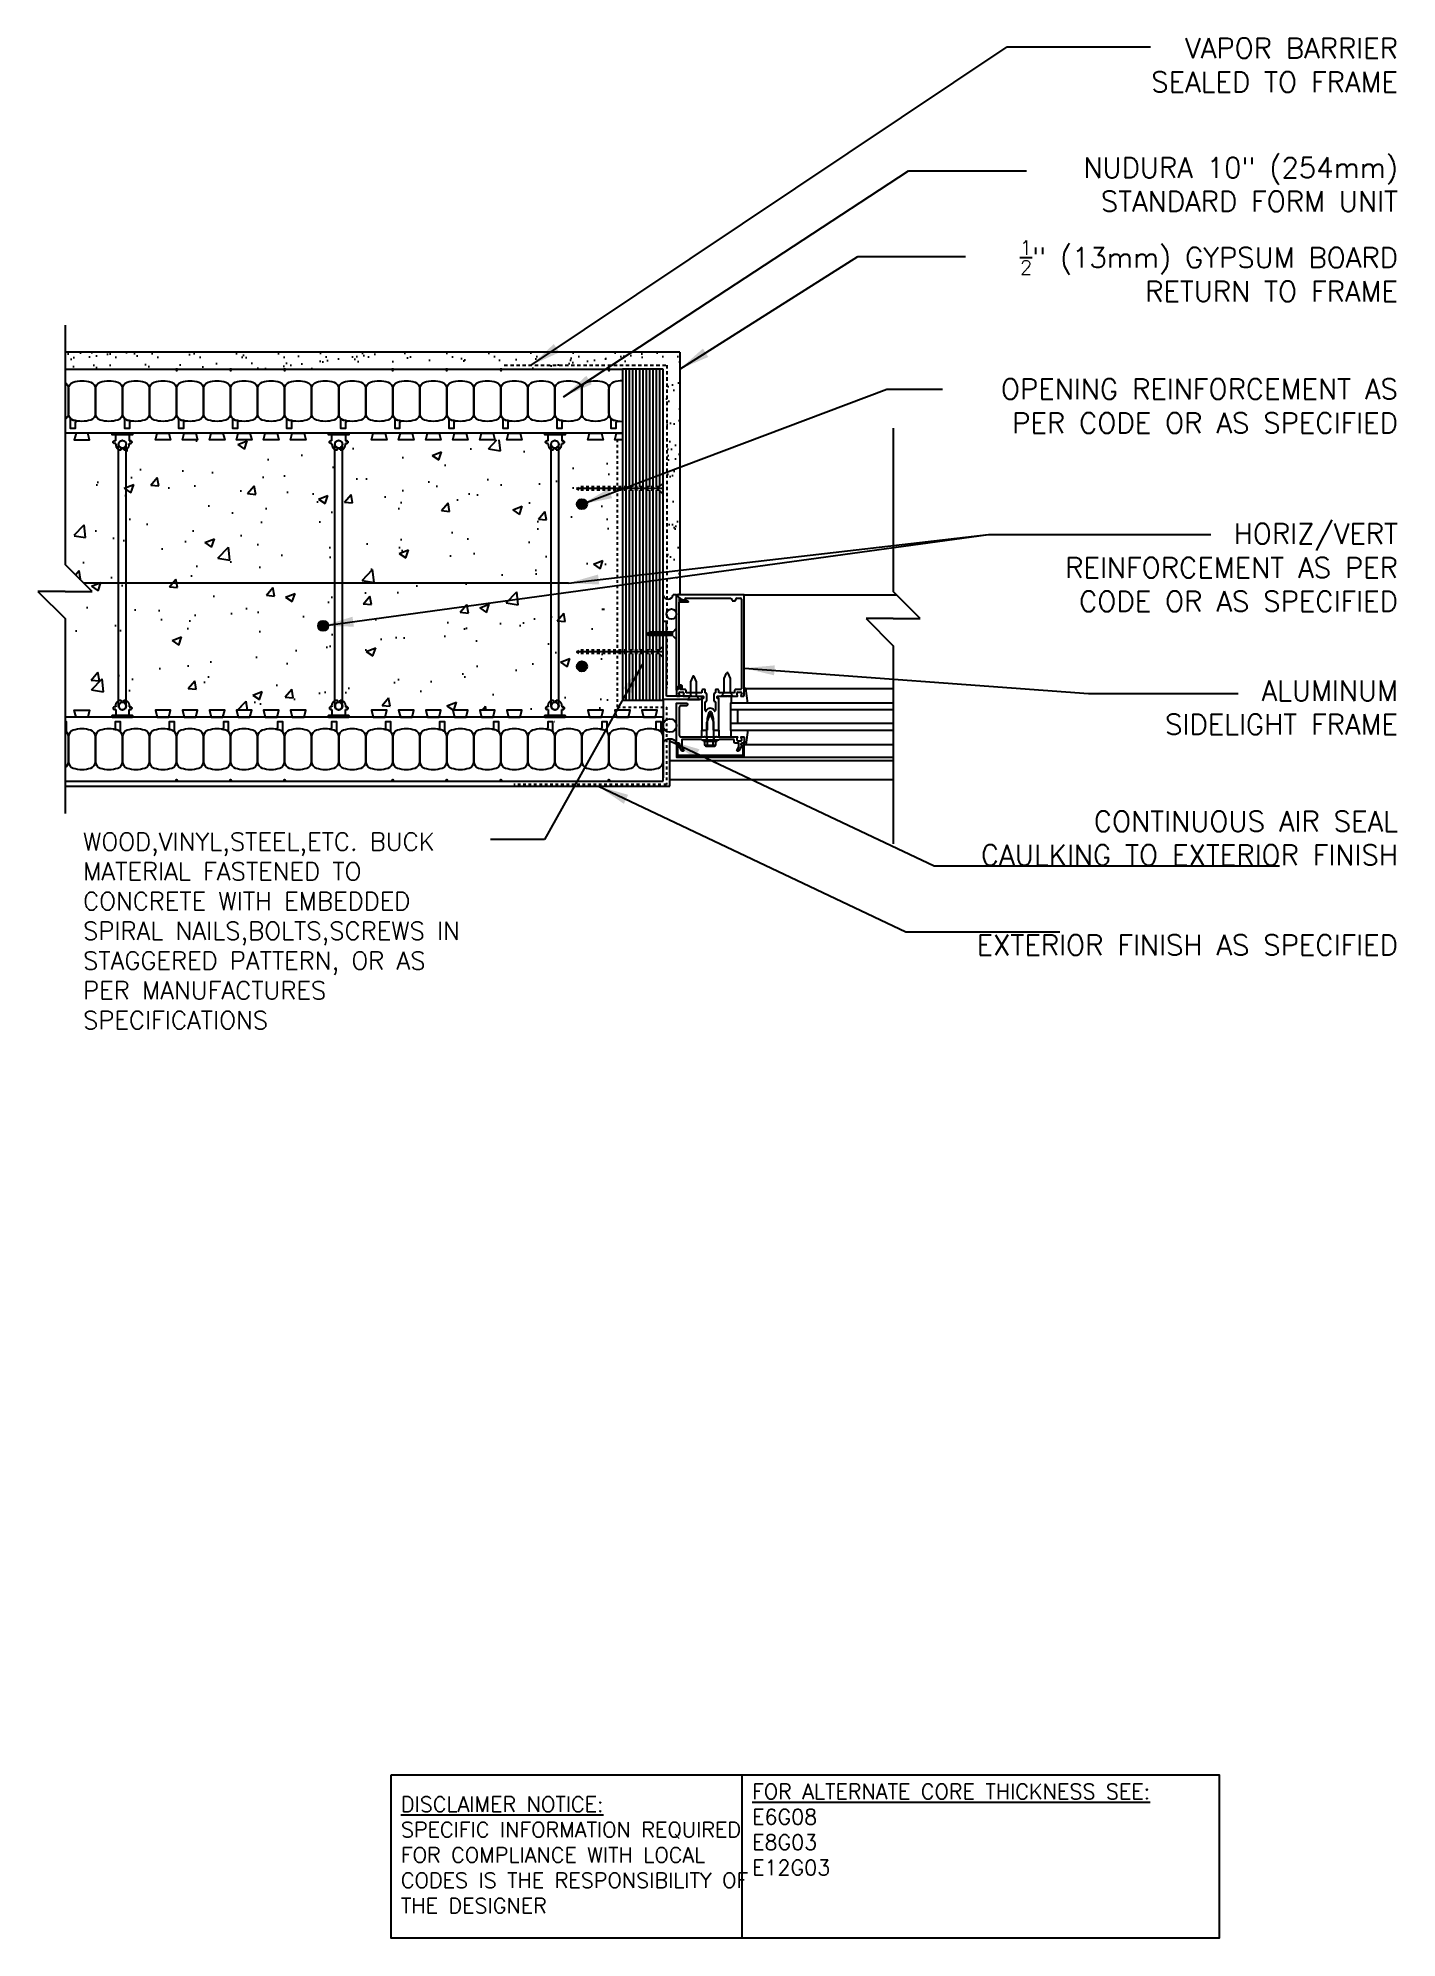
# Model space of a CAD drawing. Header units: inches. Extents: x 90.7 to 140.9, y 127.2 to 197.4.
import ezdxf

# ---------------------------------------------------------------- set-up
doc = ezdxf.new("R2010")
doc.units = ezdxf.units.IN
doc.header["$LTSCALE"] = 0.5
doc.header["$MEASUREMENT"] = 0
doc.linetypes.add('DASHED2', pattern=[0.375, 0.25, -0.125])
doc.linetypes.add('HIDDEN2', pattern=[0.1875, 0.125, -0.0625])
for name, color, linetype in [('HATCH', 12, 'Continuous'), ('LINE18', 9, 'Continuous'), ('line25', 2, 'Continuous'), ('LINE3', 3, 'Continuous'), ('LINE50', 5, 'Continuous'), ('LINE9', 9, 'Continuous'), ('TEXT', 4, 'Continuous')]:
    doc.layers.add(name, color=color, linetype=linetype)
doc.styles.add('DIM', font='romans.shx', dxfattribs={"width": 0.7})
doc.styles.get("Standard").update_dxf_attribs({"font": 'romans.shx', "height": 0.75})
doc.dimstyles.new('ext_12', dxfattribs={"dimscale": 12, "dimtxt": 0.09375, "dimasz": 0.09375, "dimexe": 0.09375, "dimexo": 0.0625, "dimgap": 0.0625, "dimtad": 1, "dimdec": 1, "dimzin": 3, "dimdsep": 46, "dimlunit": 4, "dimtxsty": 'DIM', "dimcen": 0.09, "dimdle": 0.09375, "dimclrt": 4, "dimadec": 0, "dimazin": 0, "dimtfac": 1, "dimtdec": 1, "dimtmove": 2, "dimatfit": 3, "dimfxl": 0, "dimfrac": 2, "dimtolj": 1, "dimtzin": 0, "dimarcsym": 0})

# ---------------------------------------------------------------- blocks, each defined once
blk = doc.blocks.new('Connector')
blk.add_point((0.271, 0))
at = {"layer": 'LINE9'}
for p, q in [((0, 0.375), (0, -0.375)), ((0.062, -0.375), (0.062, 0.375)), ((0.281, 0.25), (0.062, 0.25))]:
    blk.add_line(p, q, dxfattribs=at)
for points, weights in [([(0.007, 0.375), (0.004, 0.375), (0, 0.375)], [1, 0.972587069138, 0.950305488115]), ([(0.327, 0.343), (0.308, 0.343), (0.281, 0.317), (0.281, 0.297)], [1, 0.85355339, 0.85355339, 1]), ([(0.328, 0.343), (0.327, 0.343), (0.327, 0.343)], [1, 0.70710678, 1]), ([(0.375, 0.297), (0.375, 0.317), (0.348, 0.343), (0.329, 0.343)], [1, 0.85355339, 0.85355339, 1]), ([(0.406, 0.25), (0.546, 0.25), (0.619, 0.131)], [0.958404415409, 0.794674173519, 0.864651571113]), ([(0.619, 0.052), (0.612, 0.049), (0.604, 0.049)], [0.83615024178, 0.892081430621, 1]), ([(0, -0.375), (0.004, -0.375), (0.007, -0.375)], [0.950305488115, 0.972587069138, 1]), ([(0.281, -0.297), (0.281, -0.317), (0.308, -0.343), (0.327, -0.343)], [1, 0.85355339, 0.85355339, 1]), ([(0.327, -0.343), (0.281, -0.343), (0.281, -0.297)], [1, 0.70710678, 1]), ([(0.329, -0.343), (0.348, -0.343), (0.375, -0.317), (0.375, -0.297)], [1, 0.85355339, 0.85355339, 1]), ([(0.375, -0.297), (0.375, -0.343), (0.329, -0.343)], [1, 0.70710678, 1]), ([(0.619, -0.131), (0.546, -0.25), (0.406, -0.25)], [0.864651574428, 0.794674169686, 0.958404415195]), ([(0.604, -0.049), (0.612, -0.049), (0.619, -0.052)], [1, 0.89208144177, 0.836150253337])]:
    blk.add_rational_spline(points, weights, degree=2, dxfattribs=at)
for points, degree in [([(0, 0.375), (0.002, 0.375), (0.005, 0.375), (0.007, 0.375)], 3), ([(0.007, 0.375), (0.021, 0.375), (0.051, 0.375), (0.062, 0.375), (0.062, 0.375)], 3), ([(0.281, 0.25), (0.281, 0.297)], 1), ([(0.327, 0.343), (0.327, 0.343), (0.328, 0.343), (0.328, 0.343)], 3), ([(0.328, 0.343), (0.329, 0.343), (0.329, 0.343), (0.329, 0.343)], 3), ([(0.375, 0.25), (0.375, 0.297)], 1), ([(0.406, 0.25), (0.375, 0.25)], 1), ([(0.406, 0.25), (0.406, 0.25)], 1), ([(0.406, 0.25), (0.406, 0.25)], 1), ([(0.406, 0.25), (0.406, 0.25)], 1), ([(0.406, 0.25), (0.406, 0.25)], 1), ([(0.406, 0.25), (0.406, 0.25)], 1), ([(0.406, 0.25), (0.406, 0.25)], 1), ([(0.406, 0.25), (0.406, 0.25)], 1), ([(0.406, 0.25), (0.406, 0.25)], 1), ([(0.406, 0.25), (0.406, 0.25)], 1), ([(0.406, 0.25), (0.406, 0.25)], 1), ([(0.406, 0.25), (0.406, 0.25)], 1), ([(0.406, 0.25), (0.406, 0.25)], 1), ([(0.406, 0.25), (0.406, 0.25)], 1), ([(0.406, 0.25), (0.406, 0.25)], 1), ([(0.406, 0.25), (0.406, 0.25)], 1), ([(0.406, 0.25), (0.406, 0.25)], 1), ([(0.406, 0.25), (0.406, 0.25)], 1), ([(0.406, 0.25), (0.406, 0.25)], 1), ([(0.406, 0.25), (0.406, 0.25)], 1), ([(0.406, 0.25), (0.406, 0.25)], 1), ([(0.406, 0.25), (0.406, 0.25)], 1), ([(0.406, 0.25), (0.406, 0.25)], 1), ([(0.406, 0.25), (0.406, 0.25)], 1), ([(0.406, 0.25), (0.406, 0.25)], 1), ([(0.604, 0.049), (0.532, 0.049)], 1), ([(0.532, 0.049), (0.532, 0.049)], 1), ([(0.532, 0.049), (0.532, 0.049)], 1), ([(0.532, 0.049), (0.532, 0.049)], 1), ([(0.532, 0.049), (0.532, 0.049)], 1), ([(0.532, 0.049), (0.532, 0.049)], 1), ([(0.532, 0.049), (0.532, 0.049)], 1), ([(0.532, 0.049), (0.532, 0.049)], 1), ([(0.532, 0.049), (0.532, 0.049)], 1), ([(0.532, 0.049), (0.532, 0.049)], 1), ([(0.532, 0.049), (0.532, 0.049)], 1), ([(0.604, 0.049), (0.609, 0.049), (0.614, 0.05), (0.619, 0.052)], 3), ([(0.604, 0.049), (0.604, 0.049)], 1), ([(0.604, 0.049), (0.604, 0.049)], 1), ([(0.604, 0.049), (0.604, 0.049)], 1), ([(0.604, 0.049), (0.604, 0.049)], 1), ([(0.619, 0.131), (0.619, 0.052)], 1), ([(0.619, 0.131), (0.619, 0.131)], 1), ([(0.619, 0.131), (0.619, 0.131)], 1), ([(0.619, 0.131), (0.619, 0.131)], 1), ([(0.619, 0.131), (0.619, 0.131)], 1), ([(0.007, -0.375), (0.005, -0.375), (0.002, -0.375), (0, -0.375)], 3), ([(0.062, -0.375), (0.062, -0.375), (0.051, -0.375), (0.021, -0.375), (0.007, -0.375)], 3), ([(0.062, -0.25), (0.281, -0.25)], 1), ([(0.281, -0.297), (0.281, -0.25)], 1), ([(0.281, -0.25), (0.281, -0.297)], 1), ([(0.328, -0.343), (0.328, -0.343), (0.327, -0.343), (0.327, -0.343)], 3), ([(0.329, -0.343), (0.329, -0.343), (0.329, -0.343), (0.328, -0.343)], 3), ([(0.375, -0.25), (0.375, -0.297)], 1), ([(0.375, -0.297), (0.375, -0.25)], 1), ([(0.406, -0.25), (0.375, -0.25)], 1), ([(0.406, -0.25), (0.406, -0.25)], 1), ([(0.406, -0.25), (0.406, -0.25)], 1), ([(0.406, -0.25), (0.406, -0.25)], 1), ([(0.406, -0.25), (0.406, -0.25)], 1), ([(0.406, -0.25), (0.406, -0.25)], 1), ([(0.406, -0.25), (0.406, -0.25)], 1), ([(0.406, -0.25), (0.406, -0.25)], 1), ([(0.406, -0.25), (0.406, -0.25)], 1), ([(0.406, -0.25), (0.406, -0.25)], 1), ([(0.406, -0.25), (0.406, -0.25)], 1), ([(0.406, -0.25), (0.406, -0.25)], 1), ([(0.532, -0.049), (0.604, -0.049)], 1), ([(0.604, -0.049), (0.58, -0.049), (0.556, -0.049), (0.532, -0.049)], 3), ([(0.532, -0.049), (0.532, -0.049)], 1), ([(0.532, -0.049), (0.532, -0.049)], 1), ([(0.532, -0.049), (0.532, -0.049)], 1), ([(0.532, -0.049), (0.532, -0.049)], 1), ([(0.619, -0.052), (0.614, -0.05), (0.609, -0.049), (0.604, -0.049)], 3), ([(0.604, -0.049), (0.604, -0.049)], 1), ([(0.604, -0.049), (0.604, -0.049)], 1), ([(0.604, -0.049), (0.604, -0.049)], 1), ([(0.604, -0.049), (0.604, -0.049)], 1), ([(0.604, -0.049), (0.604, -0.049)], 1), ([(0.604, -0.049), (0.604, -0.049)], 1), ([(0.604, -0.049), (0.604, -0.049)], 1), ([(0.604, -0.049), (0.604, -0.049)], 1), ([(0.619, -0.052), (0.619, -0.131)], 1), ([(0.619, -0.131), (0.619, -0.131)], 1), ([(0.619, -0.131), (0.619, -0.131)], 1), ([(0.619, -0.131), (0.619, -0.131)], 1), ([(0.619, -0.131), (0.619, -0.131)], 1)]:
    blk.add_open_spline(points, degree=degree, dxfattribs=at)
for points, weights, knots in [([(0.062, 0.375), (0.062, 0.375), (0.046, 0.375), (0.03, 0.375), (0.007, 0.375)], [0.868718858569, 0.861102746415, 1, 0.861102734288, 0.868718859898], [0, 0, 0, 0.5, 0.5, 1, 1, 1]), ([(0.532, 0.049), (0.472, 0.203), (0.333, 0.113), (0.157, 0), (0.333, -0.113), (0.472, -0.203), (0.532, -0.049)], [0.899508922286, 0.599718215298, 1, 0.54226024, 1, 0.599718224335, 0.899508908749], [0, 0, 0, 0.318112, 0.318112, 0.681888, 0.681888, 1, 1, 1]), ([(0.007, -0.375), (0.03, -0.375), (0.046, -0.375), (0.062, -0.375), (0.062, -0.375)], [0.868718859319, 0.861102739573, 1, 0.861102742958, 0.868718858948], [0, 0, 0, 0.5, 0.5, 1, 1, 1])]:
    blk.add_rational_spline(points, weights, degree=2, knots=knots, dxfattribs=at)

msp = doc.modelspace()

# ---------------------------------------------------------------- hatches: boundary and pattern name
at = {"layer": 'HATCH'}
h = msp.add_hatch(dxfattribs=at)
h.set_pattern_fill('AR-SAND', color=256, scale=0.5, style=0)
h.set_pattern_definition([(37.5, (-2884.9136, -374.6378), (-0.03149668, 0.96341188), [0, -0.76, 0, -0.85, 0, -0.8125]), (7.5, (-2884.9136, -374.6378), (0.88488835, 1.41107303), [0, -0.41, 0, -0.685, 0, -0.2625]), (327.5, (-2885.5286, -374.6378), (1.55707093, 0.00282953), [0, -0.25, 0, -0.9, 0, -1.175]), (317.5, (-2885.5286, -374.6378), (1.5030633, 0.4388378), [0, -0.125, 0, -0.59, 0, -0.675])])
h.paths.add_polyline_path([(91.653, 185.818), (91.653, 185.193), (112.278, 185.193), (113.778, 185.193), (113.778, 180.818, 0.777457), (114.153, 180.837), (114.278, 180.837), (114.31, 180.837), (114.403, 180.837), (114.403, 185.818)])
h = msp.add_hatch(dxfattribs=at)
h.set_pattern_fill('AR-SAND', color=256, scale=0.5, style=0)
h.set_pattern_definition([(37.5, (4.9781, 5.6654), (-0.0314967, 0.963412), [0, -0.76, 0, -0.85, 0, -0.8125]), (7.5, (4.9781, 5.6654), (0.884888, 1.411073), [0, -0.41, 0, -0.685, 0, -0.2625]), (327.5, (4.3631, 5.6654), (1.557071, 0.0028295), [0, -0.25, 0, -0.9, 0, -1.175]), (317.5, (4.3631, 5.6654), (1.503063, 0.438838), [0, -0.125, 0, -0.59, 0, -0.675])])
h.paths.add_polyline_path([(114.403, 183.871), (113.924, 183.871), (113.924, 178.685, 0.416394), (114.153, 178.837), (114.278, 178.837), (114.278, 178.837), (114.278, 178.818, -0.668179), (114.287, 178.821), (114.378, 178.73), (114.378, 178.63), (114.59, 178.63), (114.436, 178.686), (114.302, 178.819, -0.668179), (114.31, 178.837), (114.403, 178.837)])
h = msp.add_hatch(dxfattribs=at)
h.set_pattern_fill('AR-CONC', color=256, scale=0.5, style=0)
h.set_pattern_definition([(50, (-0.8677, 30.1537), (3.5863, -0.31376), [0.375, -4.125]), (355, (-0.8677, 30.1537), (-0.69376, 3.76096), [0.3, -3.3]), (100.4514, (-0.569, 30.1276), (2.89255, 3.4472), [0.3187, -3.50571]), (46.1842, (-0.8677, 31.1537), (5.33621, -0.8276), [0.5625, -6.1875]), (96.6356, (-0.423, 31.085), (4.67331, 4.87059), [0.47805, -5.25856]), (351.1842, (-0.8677, 31.1537), (4.67331, 4.8706), [0.45, -4.95]), (21, (-0.3677, 30.9037), (2.984535, -2.013094), [0.375, -4.125]), (326, (-0.3677, 30.9037), (1.21658, 3.62575), [0.3, -3.3]), (71.4514, (-0.119, 30.736), (4.20111, 1.61265), [0.3187, -3.50571]), (37.5, (-0.8677, 30.1537), (0.060799, 1.664469), [0, -3.26, 0, -3.35, 0, -3.3125]), (7.5, (-0.8677, 30.1537), (1.315348, 1.972059), [0, -1.91, 0, -3.185, 0, -1.2625]), (327.5, (-1.9827, 30.1537), (2.669112, -0.112774), [0, -1.25, 0, -3.9, 0, -5.175]), (317.5, (-2.4827, 30.1537), (2.91593, 0.500525), [0, -1.625, 0, -2.59, 0, -3.675])])
h.paths.add_polyline_path([(91.997, 177.615), (92.653, 176.959), (91.997, 176.959), (91.997, 172.568), (111.997, 172.568), (111.997, 182.568), (91.997, 182.568)])
h = msp.add_hatch(dxfattribs=at)
h.set_pattern_fill('AR-SAND', color=256, scale=0.5, style=0)
h.paths.add_polyline_path([(114.403, 179.76), (113.924, 179.703), (113.924, 176.685, 0.416394), (114.153, 176.837), (114.278, 176.837), (114.278, 176.837), (114.278, 176.818, -0.668179), (114.287, 176.821), (114.378, 176.73), (114.378, 176.63), (114.59, 176.63), (114.436, 176.686), (114.302, 176.819, -0.668179), (114.31, 176.837), (114.403, 176.837)])
at = {"layer": 'LINE3'}
for points in [[(110.966, 180.193, 1), (110.591, 180.193, 1)], [(101.389, 175.693, 1), (101.014, 175.693, 1)], [(110.966, 174.193, 1), (110.591, 174.193, 1)]]:
    msp.add_hatch(color=256, dxfattribs=at).paths.add_polyline_path(points)

# ---------------------------------------------------------------- linework, layer by layer
at = {"layer": 'HATCH'}
for p, q in [((112.403, 185.193), (112.403, 180.832)), ((112.403, 185.193), (112.403, 180.832)), ((112.528, 185.193), (112.528, 180.832)), ((112.653, 185.193), (112.653, 180.832)), ((112.778, 185.193), (112.778, 180.832)), ((112.903, 185.193), (112.903, 180.832)), ((113.153, 185.193), (113.153, 180.832)), ((113.278, 185.193), (113.278, 180.832)), ((113.403, 185.193), (113.403, 180.832)), ((113.528, 185.193), (113.528, 180.832)), ((113.653, 185.193), (113.653, 180.85)), ((113.778, 180.769), (110.572, 180.769)), ((112.403, 180.707), (112.403, 174.791)), ((112.403, 180.707), (112.403, 174.791)), ((112.528, 180.707), (112.528, 174.791)), ((112.653, 180.707), (112.653, 174.791)), ((112.778, 180.707), (112.778, 174.791)), ((112.903, 180.707), (112.903, 174.791)), ((113.153, 180.707), (113.153, 174.791)), ((113.278, 180.707), (113.278, 175.459)), ((113.403, 180.707), (113.403, 175.459)), ((113.528, 180.707), (113.528, 175.459)), ((113.653, 180.688), (113.653, 175.459)), ((116.778, 176.837), (122.415, 176.837)), ((114.153, 175.396), (113.153, 175.396)), ((113.278, 175.334), (113.278, 174.791)), ((113.403, 175.334), (113.403, 174.791)), ((113.528, 175.334), (113.528, 174.791)), ((113.653, 175.334), (113.653, 174.81)), ((113.778, 174.729), (110.572, 174.729)), ((112.403, 174.666), (112.403, 172.943)), ((112.403, 174.666), (112.403, 172.943)), ((112.528, 174.729), (112.528, 174.726)), ((112.528, 174.666), (112.528, 172.943)), ((112.653, 174.666), (112.653, 172.943)), ((112.778, 174.666), (112.778, 172.943)), ((112.903, 174.666), (112.903, 172.943)), ((113.153, 174.666), (113.153, 172.943)), ((113.278, 174.666), (113.278, 172.943)), ((113.403, 174.666), (113.403, 172.943)), ((113.528, 174.666), (113.528, 172.943)), ((113.653, 174.647), (113.653, 172.943)), ((116.839, 173.376), (116.779, 173.376)), ((116.821, 173.376), (122.293, 173.376)), ((116.915, 172.836), (116.839, 173.376)), ((122.293, 172.587), (116.278, 172.587)), ((116.528, 172.587), (116.528, 172.087)), ((116.278, 172.087), (122.293, 172.087)), ((116.915, 171.837), (116.839, 171.297)), ((116.778, 170.837), (122.293, 170.837)), ((116.779, 171.297), (116.779, 171.412)), ((116.839, 171.297), (116.779, 171.297)), ((116.821, 171.297), (122.293, 171.297)), ((114.028, 170.71), (122.293, 170.71)), ((114.028, 170.006), (122.293, 170.006))]:
    msp.add_line(p, q, dxfattribs=at)
at = {"layer": 'HATCH', "color": 4, "linetype": 'DASHED2', "ltscale": 0.5}
for p, q in [((112.095, 172.684), (112.095, 182.568)), ((112.095, 172.684), (113.902, 172.684)), ((113.902, 172.684), (113.902, 169.818)), ((113.902, 169.818), (108.256, 169.818))]:
    msp.add_line(p, q, dxfattribs=at)
at = {"layer": 'HATCH', "color": 6, "linetype": 'DASHED2'}
msp.add_lwpolyline([(107.905, 185.337), (113.924, 185.337), (113.924, 173.393)], dxfattribs=at)
at = {"layer": 'HATCH'}
for centre, radius in [((114.091, 176.13), 0.187), ((114.028, 172.006), 0.25)]:
    msp.add_circle(centre, radius, dxfattribs=at)
for centre, radius, start, end in [((113.963, 176.875), 0.193, 197.1776, 348.6317), ((114.028, 171.193), 0.312, 36.8699, 143.1301)]:
    msp.add_arc(centre, radius, start, end, dxfattribs=at)
at = {"layer": 'LINE18', "linetype": 'HIDDEN2'}
for p, q in [((110.572, 180.769), (110.691, 180.832)), ((110.572, 180.769), (110.691, 180.707)), ((113.635, 180.832), (110.691, 180.832)), ((113.635, 180.707), (110.691, 180.707)), ((110.572, 174.729), (110.691, 174.791)), ((110.572, 174.729), (110.691, 174.666)), ((113.635, 174.791), (110.691, 174.791)), ((113.635, 174.666), (110.691, 174.666))]:
    msp.add_line(p, q, dxfattribs=at)
at = {"layer": 'LINE18'}
for p, q in [((113.635, 180.832), (113.778, 180.975)), ((113.635, 180.707), (113.778, 180.563)), ((113.635, 174.791), (113.778, 174.935)), ((113.635, 174.666), (113.778, 174.522))]:
    msp.add_line(p, q, dxfattribs=at)
at = {"layer": 'line25'}
for p, q in [((113.778, 185.193), (112.278, 185.193)), ((112.278, 185.193), (112.278, 172.943)), ((113.028, 185.193), (113.028, 172.943)), ((113.778, 172.943), (113.778, 185.193)), ((112.278, 182.818), (91.653, 182.818)), ((112.278, 172.943), (113.778, 172.943)), ((113.778, 172.943), (113.778, 170.068)), ((113.778, 172.318), (91.653, 172.318)), ((109.758, 172.15), (109.778, 172.15))]:
    msp.add_line(p, q, dxfattribs=at)
for points in [[(92.06, 182.818), (91.997, 182.568), (92.56, 182.568), (92.497, 182.818)], [(95.497, 182.818), (95.56, 182.568), (94.997, 182.568), (95.06, 182.818)], [(96.497, 182.818), (96.56, 182.568), (95.997, 182.568), (96.06, 182.818)], [(97.497, 182.818), (97.56, 182.568), (96.997, 182.568), (97.06, 182.818)], [(98.497, 182.818), (98.56, 182.568), (97.997, 182.568), (98.06, 182.818)], [(99.497, 182.818), (99.56, 182.568), (98.997, 182.568), (99.06, 182.818)], [(100.497, 182.818), (100.56, 182.568), (99.997, 182.568), (100.06, 182.818)], [(103.497, 182.818), (103.56, 182.568), (102.997, 182.568), (103.06, 182.818)], [(104.497, 182.818), (104.56, 182.568), (103.997, 182.568), (104.06, 182.818)], [(105.497, 182.818), (105.56, 182.568), (104.997, 182.568), (105.06, 182.818)], [(106.497, 182.818), (106.56, 182.568), (105.997, 182.568), (106.06, 182.818)], [(107.497, 182.818), (107.56, 182.568), (106.997, 182.568), (107.06, 182.818)], [(108.497, 182.818), (108.56, 182.568), (107.997, 182.568), (108.06, 182.818)], [(111.497, 182.818), (111.56, 182.568), (110.997, 182.568), (111.06, 182.818)], [(92.06, 172.318), (91.997, 172.568), (92.56, 172.568), (92.497, 172.318)], [(95.497, 172.318), (95.56, 172.568), (94.997, 172.568), (95.06, 172.318)], [(96.497, 172.318), (96.56, 172.568), (95.997, 172.568), (96.06, 172.318)], [(97.497, 172.318), (97.56, 172.568), (96.997, 172.568), (97.06, 172.318)], [(98.497, 172.318), (98.56, 172.568), (97.997, 172.568), (98.06, 172.318)], [(99.497, 172.318), (99.56, 172.568), (98.997, 172.568), (99.06, 172.318)], [(100.497, 172.318), (100.56, 172.568), (99.997, 172.568), (100.06, 172.318)], [(103.497, 172.318), (103.56, 172.568), (102.997, 172.568), (103.06, 172.318)], [(104.497, 172.318), (104.56, 172.568), (103.997, 172.568), (104.06, 172.318)], [(105.497, 172.318), (105.56, 172.568), (104.997, 172.568), (105.06, 172.318)], [(106.497, 172.318), (106.56, 172.568), (105.997, 172.568), (106.06, 172.318)], [(107.497, 172.318), (107.56, 172.568), (106.997, 172.568), (107.06, 172.318)], [(108.497, 172.318), (108.56, 172.568), (107.997, 172.568), (108.06, 172.318)], [(111.497, 172.318), (111.56, 172.568), (110.997, 172.568), (111.06, 172.318)], [(112.497, 172.318), (112.56, 172.568), (111.997, 172.568), (112.06, 172.318)], [(113.497, 172.318), (113.56, 172.568), (112.997, 172.568), (113.06, 172.318)]]:
    msp.add_lwpolyline(points, close=True, dxfattribs=at)
msp.add_lwpolyline([(112.278, 182.568), (111.997, 182.568), (112.06, 182.818), (112.278, 182.818)], dxfattribs=at)
at = {"layer": 'LINE3'}
msp.add_line((110.278, 177.276), (92.336, 177.276), dxfattribs=at)
for centre in [(110.778, 180.193), (101.201, 175.693), (110.778, 174.193)]:
    msp.add_circle(centre, 0.188, dxfattribs=at)
at = {"layer": 'LINE50'}
for p, q in [((91.653, 185.193), (112.278, 185.193)), ((113.778, 169.943), (113.778, 172.318)), ((91.653, 169.943), (113.778, 169.943))]:
    msp.add_line(p, q, dxfattribs=at)
at = {"layer": 'LINE9'}
for p, q in [((91.653, 186.818), (91.653, 177.959)), ((114.403, 185.818), (91.653, 185.818)), ((114.403, 185.818), (114.403, 176.837)), ((111.778, 183.545), (111.778, 184.466)), ((122.293, 183.005), (122.293, 176.959)), ((93.638, 176.191), (93.638, 182.412)), ((93.919, 176.068), (93.919, 182.412)), ((101.638, 172.724), (101.638, 182.412)), ((101.919, 172.724), (101.919, 182.412)), ((109.638, 172.724), (109.638, 182.412)), ((109.919, 172.724), (109.919, 182.412)), ((92.653, 176.959), (91.653, 177.959)), ((90.653, 176.959), (91.653, 175.959)), ((91.653, 176.959), (90.653, 176.959)), ((91.653, 176.959), (92.653, 176.959)), ((113.778, 172.962), (113.778, 176.837)), ((114.278, 176.837), (114.153, 176.837)), ((114.278, 173.317), (114.278, 176.837)), ((114.278, 176.837), (114.297, 176.837)), ((114.278, 176.837), (114.297, 176.837)), ((114.302, 176.819), (114.436, 176.686)), ((116.778, 176.837), (114.31, 176.837)), ((114.436, 176.686), (114.59, 176.63)), ((114.59, 176.63), (114.59, 176.682)), ((114.62, 176.712), (116.273, 176.712)), ((116.333, 176.652), (116.333, 176.617)), ((116.333, 176.617), (116.458, 176.617)), ((116.458, 176.617), (116.458, 176.652)), ((116.518, 176.712), (116.648, 176.712)), ((116.678, 176.682), (116.678, 173.367)), ((116.778, 173.107), (116.778, 176.837)), ((123.293, 175.959), (122.293, 176.959)), ((91.653, 175.959), (91.653, 168.756)), ((93.638, 172.724), (93.638, 176.191)), ((93.919, 172.724), (93.919, 176.276)), ((113.903, 175.858), (113.778, 175.858)), ((113.903, 173.087), (113.903, 175.858)), ((122.293, 175.959), (121.293, 175.959)), ((121.293, 175.959), (122.293, 174.959)), ((122.293, 175.959), (123.293, 175.959)), ((113.153, 175.396), (113.272, 175.459)), ((113.153, 175.396), (113.272, 175.334)), ((114.153, 175.459), (113.272, 175.459)), ((114.153, 175.334), (113.272, 175.334)), ((114.153, 175.477), (114.278, 175.602)), ((114.153, 175.315), (114.278, 175.19)), ((122.293, 174.959), (122.293, 167.623)), ((116.045, 173.749), (116.126, 173.943)), ((116.045, 173.219), (116.045, 173.749)), ((116.181, 173.943), (116.261, 173.749)), ((116.261, 173.749), (116.261, 173.219)), ((115.215, 172.962), (113.778, 172.962)), ((114.841, 173.087), (113.903, 173.087)), ((114.278, 173.317), (114.278, 173.107)), ((114.348, 173.337), (114.298, 173.337)), ((114.298, 173.087), (114.38, 173.087)), ((114.348, 173.418), (114.348, 173.337)), ((114.364, 173.176), (114.364, 173.187)), ((114.408, 173.337), (114.408, 173.418)), ((114.613, 173.337), (114.408, 173.337)), ((114.414, 173.237), (114.502, 173.237)), ((114.536, 173.087), (114.918, 173.087)), ((114.552, 173.187), (114.552, 173.176)), ((114.633, 173.212), (114.633, 173.317)), ((115.215, 173.212), (114.633, 173.212)), ((114.918, 173.087), (115.265, 173.087)), ((115.215, 173.307), (115.215, 173.212)), ((115.215, 172.962), (115.215, 173.087)), ((115.215, 173.001), (115.215, 171.837)), ((115.265, 173.011), (115.225, 173.011)), ((115.31, 173.337), (115.245, 173.337)), ((115.275, 173.077), (115.275, 173.021)), ((115.34, 173.212), (115.34, 173.307)), ((115.4, 172.946), (115.4, 173.152)), ((115.656, 173.152), (115.656, 172.946)), ((115.716, 173.307), (115.716, 173.212)), ((115.811, 173.337), (115.746, 173.337)), ((115.781, 173.021), (115.781, 173.077)), ((115.791, 173.087), (116.138, 173.087)), ((115.831, 173.011), (115.791, 173.011)), ((115.841, 173.212), (115.841, 173.307)), ((116.423, 173.212), (115.841, 173.212)), ((115.841, 171.837), (115.841, 173.001)), ((115.934, 173.087), (116.045, 173.219)), ((116.372, 173.087), (115.934, 173.087)), ((116.138, 173.087), (116.153, 173.102)), ((116.153, 173.102), (116.168, 173.087)), ((116.168, 173.087), (116.52, 173.087)), ((116.261, 173.219), (116.372, 173.087)), ((116.299, 173.086), (116.299, 172.836)), ((116.423, 173.317), (116.423, 173.212)), ((116.648, 173.337), (116.443, 173.337)), ((116.504, 173.176), (116.504, 173.187)), ((116.554, 173.237), (116.642, 173.237)), ((116.676, 173.087), (116.758, 173.087)), ((116.692, 173.187), (116.692, 173.176)), ((116.779, 173.376), (116.779, 173.261)), ((115.34, 172.558), (115.34, 172.886)), ((115.528, 172.462), (115.403, 172.127)), ((115.428, 172.267), (115.487, 172.485)), ((115.428, 171.837), (115.428, 172.267)), ((115.654, 172.127), (115.528, 172.462)), ((115.57, 172.485), (115.628, 172.267)), ((115.628, 172.267), (115.628, 171.837)), ((115.716, 172.886), (115.716, 172.558)), ((114.028, 169.756), (114.028, 171.506)), ((115.215, 171.837), (115.255, 171.837)), ((115.215, 171.837), (115.278, 171.837)), ((115.215, 171.587), (115.215, 171.837)), ((115.215, 171.587), (115.278, 171.587)), ((115.255, 171.837), (115.27, 171.822)), ((115.27, 171.822), (115.285, 171.837)), ((115.285, 171.837), (115.358, 171.837)), ((115.358, 171.837), (115.373, 171.822)), ((115.373, 171.822), (115.388, 171.837)), ((115.388, 171.837), (115.428, 171.837)), ((115.395, 171.587), (115.395, 171.462)), ((115.403, 171.462), (115.403, 172.127)), ((115.628, 171.837), (115.668, 171.837)), ((115.654, 171.462), (115.654, 172.127)), ((115.661, 171.587), (115.661, 171.462)), ((115.668, 171.837), (115.683, 171.822)), ((115.683, 171.822), (115.698, 171.837)), ((115.698, 171.837), (115.771, 171.837)), ((115.771, 171.837), (115.786, 171.822)), ((115.779, 171.837), (115.841, 171.837)), ((115.779, 171.587), (115.841, 171.587)), ((115.786, 171.822), (115.801, 171.837)), ((115.801, 171.837), (115.841, 171.837)), ((115.841, 171.837), (115.841, 171.587)), ((116.299, 171.587), (116.299, 171.837)), ((115.278, 171.462), (115.778, 171.462)), ((115.278, 171.422), (115.278, 171.462)), ((115.278, 171.422), (115.778, 171.422)), ((115.326, 171.282), (115.326, 171.422)), ((115.342, 171.278), (115.715, 171.278)), ((115.342, 171.259), (115.342, 171.278)), ((115.376, 171.247), (115.681, 171.247)), ((115.427, 171.282), (115.427, 171.422)), ((115.63, 171.282), (115.63, 171.422)), ((115.715, 171.259), (115.715, 171.278)), ((115.731, 171.282), (115.731, 171.422)), ((115.778, 171.422), (115.778, 171.462)), ((91.653, 169.756), (114.028, 169.756))]:
    msp.add_line(p, q, dxfattribs=at)
for points in [[(95.747, 185.193), (95.778, 185.129), (95.81, 185.193)], [(97.747, 185.193), (97.778, 185.129), (97.81, 185.193)], [(99.747, 185.193), (99.778, 185.129), (99.81, 185.193)], [(103.747, 185.193), (103.778, 185.129), (103.81, 185.193)], [(105.747, 185.193), (105.778, 185.129), (105.81, 185.193)], [(107.747, 185.193), (107.778, 185.129), (107.81, 185.193)], [(111.747, 185.193), (111.778, 185.129), (111.81, 185.193)], [(95.747, 169.943), (95.778, 170.008), (95.81, 169.943)], [(97.747, 169.943), (97.778, 170.008), (97.81, 169.943)], [(99.747, 169.943), (99.778, 170.008), (99.81, 169.943)], [(103.747, 169.943), (103.778, 170.008), (103.81, 169.943)], [(105.747, 169.943), (105.778, 170.008), (105.81, 169.943)], [(107.747, 169.943), (107.778, 170.008), (107.81, 169.943)], [(111.747, 169.943), (111.778, 170.008), (111.81, 169.943)]]:
    msp.add_lwpolyline(points, close=True, dxfattribs=at)
for points in [[(91.653, 184.683, -0.267949), (91.778, 184.466), (91.778, 183.545, -0.267949), (91.653, 183.329)], [(91.653, 172.15), (91.695, 172.15), (91.695, 171.804, 0.189002), (91.712, 171.761, 0.075141), (91.653, 171.808, 0.075141)], [(91.653, 170.454, 0.267949), (91.778, 170.67), (91.778, 171.591, 0.267949), (91.653, 171.808)]]:
    msp.add_lwpolyline(points, format="xyb", dxfattribs=at)
for points in [[(92.605, 183.307, -0.157671), (91.952, 183.307, -0.325305), (91.778, 183.545), (91.778, 184.466, -0.325305), (91.952, 184.704, -0.157671), (92.605, 184.704, -0.325305), (92.778, 184.466), (92.778, 183.545, -0.325305)], [(93.605, 183.307, -0.157671), (92.952, 183.307, -0.325305), (92.778, 183.545), (92.778, 184.466, -0.325305), (92.952, 184.704, -0.157671), (93.605, 184.704, -0.325305), (93.778, 184.466), (93.778, 183.545, -0.325305)], [(94.605, 183.307, -0.157671), (93.952, 183.307, -0.325305), (93.778, 183.545), (93.778, 184.466, -0.325305), (93.952, 184.704, -0.157671), (94.605, 184.704, -0.325305), (94.778, 184.466), (94.778, 183.545, -0.325305)], [(95.605, 183.307, -0.157671), (94.952, 183.307, -0.325305), (94.778, 183.545), (94.778, 184.466, -0.325305), (94.952, 184.704, -0.157671), (95.605, 184.704, -0.325305), (95.778, 184.466), (95.778, 183.545, -0.325305)], [(96.605, 183.307, -0.157671), (95.952, 183.307, -0.325305), (95.778, 183.545), (95.778, 184.466, -0.325305), (95.952, 184.704, -0.157671), (96.605, 184.704, -0.325305), (96.778, 184.466), (96.778, 183.545, -0.325305)], [(97.605, 183.307, -0.157671), (96.952, 183.307, -0.325305), (96.778, 183.545), (96.778, 184.466, -0.325305), (96.952, 184.704, -0.157671), (97.605, 184.704, -0.325305), (97.778, 184.466), (97.778, 183.545, -0.325305)], [(98.605, 183.307, -0.157671), (97.952, 183.307, -0.325305), (97.778, 183.545), (97.778, 184.466, -0.325305), (97.952, 184.704, -0.157671), (98.605, 184.704, -0.325305), (98.778, 184.466), (98.778, 183.545, -0.325305)], [(99.605, 183.307, -0.157671), (98.952, 183.307, -0.325305), (98.778, 183.545), (98.778, 184.466, -0.325305), (98.952, 184.704, -0.157671), (99.605, 184.704, -0.325305), (99.778, 184.466), (99.778, 183.545, -0.325305)], [(100.605, 183.307, -0.157671), (99.952, 183.307, -0.325305), (99.778, 183.545), (99.778, 184.466, -0.325305), (99.952, 184.704, -0.157671), (100.605, 184.704, -0.325305), (100.778, 184.466), (100.778, 183.545, -0.325305)], [(101.605, 183.307, -0.157671), (100.952, 183.307, -0.325305), (100.778, 183.545), (100.778, 184.466, -0.325305), (100.952, 184.704, -0.157671), (101.605, 184.704, -0.325305), (101.778, 184.466), (101.778, 183.545, -0.325305)], [(102.605, 183.307, -0.157671), (101.952, 183.307, -0.325305), (101.778, 183.545), (101.778, 184.466, -0.325305), (101.952, 184.704, -0.157671), (102.605, 184.704, -0.325305), (102.778, 184.466), (102.778, 183.545, -0.325305)], [(103.605, 183.307, -0.157671), (102.952, 183.307, -0.325305), (102.778, 183.545), (102.778, 184.466, -0.325305), (102.952, 184.704, -0.157671), (103.605, 184.704, -0.325305), (103.778, 184.466), (103.778, 183.545, -0.325305)], [(104.605, 183.307, -0.157671), (103.952, 183.307, -0.325305), (103.778, 183.545), (103.778, 184.466, -0.325305), (103.952, 184.704, -0.157671), (104.605, 184.704, -0.325305), (104.778, 184.466), (104.778, 183.545, -0.325305)], [(105.605, 183.307, -0.157671), (104.952, 183.307, -0.325305), (104.778, 183.545), (104.778, 184.466, -0.325305), (104.952, 184.704, -0.157671), (105.605, 184.704, -0.325305), (105.778, 184.466), (105.778, 183.545, -0.325305)], [(106.605, 183.307, -0.157671), (105.952, 183.307, -0.325305), (105.778, 183.545), (105.778, 184.466, -0.325305), (105.952, 184.704, -0.157671), (106.605, 184.704, -0.325305), (106.778, 184.466), (106.778, 183.545, -0.325305)], [(107.605, 183.307, -0.157671), (106.952, 183.307, -0.325305), (106.778, 183.545), (106.778, 184.466, -0.325305), (106.952, 184.704, -0.157671), (107.605, 184.704, -0.325305), (107.778, 184.466), (107.778, 183.545, -0.325305)], [(108.605, 183.307, -0.157671), (107.952, 183.307, -0.325305), (107.778, 183.545), (107.778, 184.466, -0.325305), (107.952, 184.704, -0.157671), (108.605, 184.704, -0.325305), (108.778, 184.466), (108.778, 183.545, -0.325305)], [(109.605, 183.307, -0.157671), (108.952, 183.307, -0.325305), (108.778, 183.545), (108.778, 184.466, -0.325305), (108.952, 184.704, -0.157671), (109.605, 184.704, -0.325305), (109.778, 184.466), (109.778, 183.545, -0.325305)], [(110.605, 183.307, -0.157671), (109.952, 183.307, -0.325305), (109.778, 183.545), (109.778, 184.466, -0.325305), (109.952, 184.704, -0.157671), (110.605, 184.704, -0.325305), (110.778, 184.466), (110.778, 183.545, -0.325305)], [(111.605, 183.307, -0.157671), (110.952, 183.307, -0.325305), (110.778, 183.545), (110.778, 184.466, -0.325305), (110.952, 184.704, -0.157671), (111.605, 184.704, -0.325305), (111.778, 184.466), (111.778, 183.545, -0.325305)], [(91.952, 183.307, 0.037267), (92.105, 183.27, 0.463036), (92.033, 183.208), (92.033, 182.987), (91.862, 182.987), (91.862, 183.333, 0.189002), (91.845, 183.375, 0.128407)], [(93.952, 183.307, 0.037267), (94.105, 183.27, 0.463036), (94.033, 183.208), (94.033, 182.987), (93.862, 182.987), (93.862, 183.333, 0.189002), (93.845, 183.375, 0.128407)], [(95.952, 183.307, 0.037267), (96.105, 183.27, 0.463036), (96.033, 183.208), (96.033, 182.987), (95.862, 182.987), (95.862, 183.333, 0.189002), (95.845, 183.375, 0.128407)], [(97.952, 183.307, 0.037267), (98.105, 183.27, 0.463036), (98.033, 183.208), (98.033, 182.987), (97.862, 182.987), (97.862, 183.333, 0.189002), (97.845, 183.375, 0.128407)], [(99.952, 183.307, 0.037267), (100.105, 183.27, 0.463036), (100.033, 183.208), (100.033, 182.987), (99.862, 182.987), (99.862, 183.333, 0.189002), (99.845, 183.375, 0.128407)], [(101.952, 183.307, 0.037267), (102.105, 183.27, 0.463036), (102.033, 183.208), (102.033, 182.987), (101.862, 182.987), (101.862, 183.333, 0.189002), (101.845, 183.375, 0.128407)], [(103.952, 183.307, 0.037267), (104.105, 183.27, 0.463036), (104.033, 183.208), (104.033, 182.987), (103.862, 182.987), (103.862, 183.333, 0.189002), (103.845, 183.375, 0.128407)], [(105.952, 183.307, 0.037267), (106.105, 183.27, 0.463036), (106.033, 183.208), (106.033, 182.987), (105.862, 182.987), (105.862, 183.333, 0.189002), (105.845, 183.375, 0.128407)], [(107.952, 183.307, 0.037267), (108.105, 183.27, 0.463036), (108.033, 183.208), (108.033, 182.987), (107.862, 182.987), (107.862, 183.333, 0.189002), (107.845, 183.375, 0.128407)], [(109.952, 183.307, 0.037267), (110.105, 183.27, 0.463036), (110.033, 183.208), (110.033, 182.987), (109.862, 182.987), (109.862, 183.333, 0.189002), (109.845, 183.375, 0.128407)], [(111.952, 183.307, 0.037267), (112.105, 183.27, 0.463036), (112.033, 183.208), (112.033, 182.987), (111.862, 182.987), (111.862, 183.333, 0.189002), (111.845, 183.375, 0.128407)], [(114.338, 173.363, -0.414214), (114.318, 173.343), (114.278, 173.343), (114.278, 176.818, -0.668179), (114.287, 176.821), (114.378, 176.73), (114.378, 176.63), (114.59, 176.63), (114.59, 176.662), (114.705, 176.595, -0.767327), (114.698, 176.568), (114.358, 176.568), (114.358, 173.513), (114.418, 173.513, -0.414214), (114.478, 173.453), (114.478, 173.373, -1), (114.418, 173.373), (114.418, 173.448), (114.338, 173.448)], [(114.795, 173.094), (114.684, 172.962), (115.122, 172.962), (115.011, 173.094), (115.011, 173.624), (114.931, 173.818, 0.668179), (114.876, 173.818), (114.795, 173.624)], [(116.404, 171.487), (115.853, 171.487), (115.828, 171.462), (115.543, 171.462), (115.528, 171.477), (115.513, 171.462), (115.228, 171.462), (115.203, 171.487), (114.478, 171.487), (114.478, 171.216), (114.539, 171.111, -1), (114.47, 171.071), (114.364, 171.253, 0.84909), (114.348, 171.351), (114.308, 171.351, -0.414214), (114.278, 171.381), (114.278, 172.837), (114.648, 172.837, -0.414214), (114.678, 172.807), (114.678, 172.767, -0.414214), (114.648, 172.737), (114.438, 172.737, 0.414214), (114.378, 172.677), (114.378, 171.647, 0.414214), (114.438, 171.587), (115.303, 171.587), (115.318, 171.602), (115.333, 171.587), (115.723, 171.587), (115.738, 171.602), (115.753, 171.587), (116.52, 171.587, -0.669376), (116.531, 171.561, 0.199773), (116.504, 171.497), (116.504, 171.487, 0.414214), (116.554, 171.437), (116.642, 171.437, 0.414214), (116.692, 171.487), (116.692, 171.497, 0.199773), (116.666, 171.561, -0.669376), (116.676, 171.587), (116.758, 171.587, -0.414214), (116.778, 171.567), (116.778, 171.381, -0.414214), (116.748, 171.351), (116.708, 171.351, 0.84909), (116.692, 171.253), (116.587, 171.071, -1), (116.518, 171.111), (116.578, 171.216), (116.578, 171.351), (116.464, 171.351, -0.414214), (116.404, 171.411)], [(92.605, 171.829, 0.157671), (91.952, 171.829, 0.325305), (91.778, 171.591), (91.778, 170.67, 0.325305), (91.952, 170.432, 0.157671), (92.605, 170.432, 0.325305), (92.778, 170.67), (92.778, 171.591, 0.325305)], [(93.605, 171.829, 0.157671), (92.952, 171.829, 0.325305), (92.778, 171.591), (92.778, 170.67, 0.325305), (92.952, 170.432, 0.157671), (93.605, 170.432, 0.325305), (93.778, 170.67), (93.778, 171.591, 0.325305)], [(93.605, 171.829, 0.037267), (93.452, 171.867, 0.463036), (93.524, 171.928), (93.524, 172.15), (93.695, 172.15), (93.695, 171.804, 0.189002), (93.712, 171.761, 0.128407)], [(94.605, 171.829, 0.157671), (93.952, 171.829, 0.325305), (93.778, 171.591), (93.778, 170.67, 0.325305), (93.952, 170.432, 0.157671), (94.605, 170.432, 0.325305), (94.778, 170.67), (94.778, 171.591, 0.325305)], [(95.605, 171.829, 0.157671), (94.952, 171.829, 0.325305), (94.778, 171.591), (94.778, 170.67, 0.325305), (94.952, 170.432, 0.157671), (95.605, 170.432, 0.325305), (95.778, 170.67), (95.778, 171.591, 0.325305)], [(95.605, 171.829, 0.037267), (95.452, 171.867, 0.463036), (95.524, 171.928), (95.524, 172.15), (95.695, 172.15), (95.695, 171.804, 0.189002), (95.712, 171.761, 0.128407)], [(96.605, 171.829, 0.157671), (95.952, 171.829, 0.325305), (95.778, 171.591), (95.778, 170.67, 0.325305), (95.952, 170.432, 0.157671), (96.605, 170.432, 0.325305), (96.778, 170.67), (96.778, 171.591, 0.325305)], [(97.605, 171.829, 0.157671), (96.952, 171.829, 0.325305), (96.778, 171.591), (96.778, 170.67, 0.325305), (96.952, 170.432, 0.157671), (97.605, 170.432, 0.325305), (97.778, 170.67), (97.778, 171.591, 0.325305)], [(97.605, 171.829, 0.037267), (97.452, 171.867, 0.463036), (97.524, 171.928), (97.524, 172.15), (97.695, 172.15), (97.695, 171.804, 0.189002), (97.712, 171.761, 0.128407)], [(98.605, 171.829, 0.157671), (97.952, 171.829, 0.325305), (97.778, 171.591), (97.778, 170.67, 0.325305), (97.952, 170.432, 0.157671), (98.605, 170.432, 0.325305), (98.778, 170.67), (98.778, 171.591, 0.325305)], [(99.605, 171.829, 0.157671), (98.952, 171.829, 0.325305), (98.778, 171.591), (98.778, 170.67, 0.325305), (98.952, 170.432, 0.157671), (99.605, 170.432, 0.325305), (99.778, 170.67), (99.778, 171.591, 0.325305)], [(99.605, 171.829, 0.037267), (99.452, 171.867, 0.463036), (99.524, 171.928), (99.524, 172.15), (99.695, 172.15), (99.695, 171.804, 0.189002), (99.712, 171.761, 0.128407)], [(100.605, 171.829, 0.157671), (99.952, 171.829, 0.325305), (99.778, 171.591), (99.778, 170.67, 0.325305), (99.952, 170.432, 0.157671), (100.605, 170.432, 0.325305), (100.778, 170.67), (100.778, 171.591, 0.325305)], [(101.605, 171.829, 0.157671), (100.952, 171.829, 0.325305), (100.778, 171.591), (100.778, 170.67, 0.325305), (100.952, 170.432, 0.157671), (101.605, 170.432, 0.325305), (101.778, 170.67), (101.778, 171.591, 0.325305)], [(101.605, 171.829, 0.037267), (101.452, 171.867, 0.463036), (101.524, 171.928), (101.524, 172.15), (101.695, 172.15), (101.695, 171.804, 0.189002), (101.712, 171.761, 0.128407)], [(102.605, 171.829, 0.157671), (101.952, 171.829, 0.325305), (101.778, 171.591), (101.778, 170.67, 0.325305), (101.952, 170.432, 0.157671), (102.605, 170.432, 0.325305), (102.778, 170.67), (102.778, 171.591, 0.325305)], [(103.605, 171.829, 0.157671), (102.952, 171.829, 0.325305), (102.778, 171.591), (102.778, 170.67, 0.325305), (102.952, 170.432, 0.157671), (103.605, 170.432, 0.325305), (103.778, 170.67), (103.778, 171.591, 0.325305)], [(103.605, 171.829, 0.037267), (103.452, 171.867, 0.463036), (103.524, 171.928), (103.524, 172.15), (103.695, 172.15), (103.695, 171.804, 0.189002), (103.712, 171.761, 0.128407)], [(104.605, 171.829, 0.157671), (103.952, 171.829, 0.325305), (103.778, 171.591), (103.778, 170.67, 0.325305), (103.952, 170.432, 0.157671), (104.605, 170.432, 0.325305), (104.778, 170.67), (104.778, 171.591, 0.325305)], [(105.605, 171.829, 0.157671), (104.952, 171.829, 0.325305), (104.778, 171.591), (104.778, 170.67, 0.325305), (104.952, 170.432, 0.157671), (105.605, 170.432, 0.325305), (105.778, 170.67), (105.778, 171.591, 0.325305)], [(105.605, 171.829, 0.037267), (105.452, 171.867, 0.463036), (105.524, 171.928), (105.524, 172.15), (105.695, 172.15), (105.695, 171.804, 0.189002), (105.712, 171.761, 0.128407)], [(106.605, 171.829, 0.157671), (105.952, 171.829, 0.325305), (105.778, 171.591), (105.778, 170.67, 0.325305), (105.952, 170.432, 0.157671), (106.605, 170.432, 0.325305), (106.778, 170.67), (106.778, 171.591, 0.325305)], [(107.605, 171.829, 0.157671), (106.952, 171.829, 0.325305), (106.778, 171.591), (106.778, 170.67, 0.325305), (106.952, 170.432, 0.157671), (107.605, 170.432, 0.325305), (107.778, 170.67), (107.778, 171.591, 0.325305)], [(107.605, 171.829, 0.037267), (107.452, 171.867, 0.463036), (107.524, 171.928), (107.524, 172.15), (107.695, 172.15), (107.695, 171.804, 0.189002), (107.712, 171.761, 0.128407)], [(108.605, 171.829, 0.157671), (107.952, 171.829, 0.325305), (107.778, 171.591), (107.778, 170.67, 0.325305), (107.952, 170.432, 0.157671), (108.605, 170.432, 0.325305), (108.778, 170.67), (108.778, 171.591, 0.325305)], [(109.605, 171.829, 0.157671), (108.952, 171.829, 0.325305), (108.778, 171.591), (108.778, 170.67, 0.325305), (108.952, 170.432, 0.157671), (109.605, 170.432, 0.325305), (109.778, 170.67), (109.778, 171.591, 0.325305)], [(109.605, 171.829, 0.037267), (109.452, 171.867, 0.463036), (109.524, 171.928), (109.524, 172.15), (109.695, 172.15), (109.695, 171.804, 0.189002), (109.712, 171.761, 0.128407)], [(110.605, 171.829, 0.157671), (109.952, 171.829, 0.325305), (109.778, 171.591), (109.778, 170.67, 0.325305), (109.952, 170.432, 0.157671), (110.605, 170.432, 0.325305), (110.778, 170.67), (110.778, 171.591, 0.325305)], [(111.605, 171.829, 0.157671), (110.952, 171.829, 0.325305), (110.778, 171.591), (110.778, 170.67, 0.325305), (110.952, 170.432, 0.157671), (111.605, 170.432, 0.325305), (111.778, 170.67), (111.778, 171.591, 0.325305)], [(111.605, 171.829, 0.037267), (111.452, 171.867, 0.463036), (111.524, 171.928), (111.524, 172.15), (111.695, 172.15), (111.695, 171.804, 0.189002), (111.712, 171.761, 0.128407)], [(112.605, 171.829, 0.157671), (111.952, 171.829, 0.325305), (111.778, 171.591), (111.778, 170.67, 0.325305), (111.952, 170.432, 0.157671), (112.605, 170.432, 0.325305), (112.778, 170.67), (112.778, 171.591, 0.325305)], [(113.605, 171.829, 0.157671), (112.952, 171.829, 0.325305), (112.778, 171.591), (112.778, 170.67, 0.325305), (112.952, 170.432, 0.157671), (113.605, 170.432, 0.325305), (113.778, 170.67), (113.778, 171.591, 0.325305)], [(113.605, 171.829, 0.037267), (113.452, 171.867, 0.463036), (113.524, 171.928), (113.524, 172.15), (113.695, 172.15), (113.695, 171.804, 0.189002), (113.712, 171.761, 0.128407)], [(114.328, 170.897), (114.328, 171.261), (114.358, 171.261, 1), (114.358, 171.341), (114.338, 171.341, 0.414214), (114.278, 171.281), (114.278, 170.837), (116.778, 170.837), (116.778, 171.281, 0.414214), (116.718, 171.341), (116.698, 171.341, 1), (116.698, 171.261), (116.728, 171.261), (116.728, 170.897)]]:
    msp.add_lwpolyline(points, format="xyb", close=True, dxfattribs=at)
msp.add_lwpolyline([(122.293, 172.837), (116.278, 172.837), (116.278, 171.837), (122.293, 171.837)], dxfattribs=at)
for centre in [(93.778, 182.412), (101.778, 182.412), (109.778, 182.412), (93.778, 172.724), (101.778, 172.724), (109.778, 172.724)]:
    msp.add_circle(centre, 0.141, dxfattribs=at)
for centre, radius, start, end in [((112.028, 184.466), 0.25, 107.92021, 180), ((112.278, 183.693), 1.062, 90, 107.92021), ((112.028, 183.545), 0.25, 180, 252.07979), ((112.278, 184.318), 1.063, 252.07979, 270), ((114.31, 176.827), 0.01, 90, 225), ((114.62, 176.682), 0.03, 90, 180), ((116.273, 176.652), 0.06, 0, 90), ((116.518, 176.652), 0.06, 90, 180), ((116.648, 176.682), 0.03, 0, 90), ((116.153, 173.932), 0.03, 22.5, 157.5), ((114.298, 173.317), 0.02, 90, 180), ((114.298, 173.107), 0.02, 180, 270), ((114.378, 173.418), 0.03, 0, 180), ((114.414, 173.187), 0.05, 90, 180), ((114.454, 173.176), 0.09, 180, 225.18969), ((114.38, 173.102), 0.015, 270, 45.18969), ((114.502, 173.187), 0.05, 0, 90), ((114.536, 173.102), 0.015, 134.81031, 270), ((114.462, 173.176), 0.09, 314.81031, 0), ((114.613, 173.317), 0.02, 360, 90), ((115.245, 173.307), 0.03, 90, 180), ((115.225, 173.001), 0.01, 90, 180), ((115.265, 173.077), 0.01, 0, 90), ((115.265, 173.021), 0.01, 270, 360), ((115.31, 173.307), 0.03, 360, 90), ((115.34, 173.152), 0.06, 0, 90), ((115.34, 172.946), 0.06, 270, 0), ((115.716, 173.152), 0.06, 90, 180), ((115.716, 172.946), 0.06, 180, 270), ((115.746, 173.307), 0.03, 90, 180), ((115.791, 173.077), 0.01, 90, 180), ((115.791, 173.021), 0.01, 180, 270), ((115.811, 173.307), 0.03, 360, 90), ((115.831, 173.001), 0.01, 0, 90), ((116.443, 173.317), 0.02, 90, 180), ((116.554, 173.187), 0.05, 90, 180), ((116.594, 173.176), 0.09, 180, 225.18969), ((116.52, 173.102), 0.015, 270, 45.18969), ((116.642, 173.187), 0.05, 0, 90), ((116.648, 173.367), 0.03, 270, 360), ((116.676, 173.102), 0.015, 134.81031, 270), ((116.602, 173.176), 0.09, 314.81031, 0), ((116.758, 173.107), 0.02, 270, 360), ((115.36, 172.558), 0.02, 180, 333.33134), ((115.528, 172.474), 0.168, 26.66866, 153.33134), ((115.528, 172.474), 0.043, 15, 165), ((115.696, 172.558), 0.02, 206.66866, 0), ((115.376, 171.301), 0.0543, 200.9107, 339.0893), ((115.528, 171.412), 0.165, 232.0123, 307.9877), ((115.681, 171.301), 0.0543, 200.9107, 339.0893)]:
    msp.add_arc(centre, radius, start, end, dxfattribs=at)
at = {"layer": 'TEXT'}
msp.add_lwpolyline([(103.714, 133.19), (116.697, 133.19), (116.697, 127.152), (103.714, 127.152)], close=True, dxfattribs=at)
msp.add_lwpolyline([(116.697, 133.19), (134.358, 133.19), (134.358, 127.152), (116.697, 127.152)], dxfattribs=at)

# ---------------------------------------------------------------- block references
at = {"xscale": -1, "rotation": 90}
for p in [(93.778, 182.818), (101.778, 182.818), (109.778, 182.818)]:
    msp.add_blockref('Connector', p, dxfattribs=at)
at = {"rotation": 90}
msp.add_blockref('Connector', (101.778, 172.318), dxfattribs=at)
at = {"layer": 'LINE9', "rotation": 90}
for p in [(93.778, 172.318), (109.778, 172.318)]:
    msp.add_blockref('Connector', p, dxfattribs=at)

# ---------------------------------------------------------------- texts
at = {"layer": 'TEXT'}
for s, insert, char_height, width, attachment_point in [('\\A1; VAPOR BARRIER SEALED TO FRAME', (140.966, 196.438), 0.75, 12.01198, 6), ('\\A1;NUDURA 10" (254mm) STANDARD FORM UNIT', (140.966, 192.018), 0.75, 17.3617, 6), ('\\A1;{\\H0.7x;\\S1/2;}" (13mm) GYPSUM BOARD\\PRETURN TO FRAME', (140.966, 188.818), 0.75, 17.3617, 6), ('\\A1;OPENING REINFORCEMENT AS PER CODE OR AS SPECIFIED', (140.966, 183.826), 0.75, 17.3617, 6), ('\\A1;HORIZ/VERT REINFORCEMENT AS PER CODE OR AS SPECIFIED', (140.966, 177.849), 0.75, 15.41347, 6), ('\\A1;ALUMINUM \\PSIDELIGHT FRAME', (140.966, 172.67), 0.75, 17.3617, 6), ('\\A1;CONTINUOUS AIR SEAL CAULKING TO EXTERIOR FINISH', (140.966, 167.838), 0.75, 17.3617, 6), ('{\\H0.9167x;WOOD,VINYL,STEEL,ETC. BUCK MATERIAL FASTENED TO CONCRETE WITH EMBEDDED SPIRAL NAILS,BOLTS,SCREWS IN STAGGERED PATTERN, OR AS PER MANUFACTURES SPECIFICATIONS}', (92.322, 164.409), 0.72, 15.48507, 4), ('\\A1;EXTERIOR FINISH AS SPECIFIED', (140.966, 163.881), 0.75, 17.3617, 6), ('{\\LFOR ALTERNATE CORE THICKNESS SEE:\\P}E6G08\\PE8G03\\PE12G03', (117.073, 131.164), 0.5625, 23.33295, 4), ('{\\LDISCLAIMER NOTICE:}\\PSPECIFIC INFORMATION REQUIRED FOR COMPLIANCE WITH LOCAL CODES IS THE RESPONSIBILITY OF THE DESIGNER', (104.081, 130.224), 0.5625, 14.00235, 4)]:
    msp.add_mtext(s, dxfattribs=dict(at, insert=insert, char_height=char_height, width=width, attachment_point=attachment_point))

# ---------------------------------------------------------------- leaders
for points in [[(108.905, 185.337), (126.514, 197.113), (131.818, 197.113)], [(110.099, 184.17), (122.856, 192.528), (127.23, 192.528)], [(114.403, 185.193), (120.982, 189.355), (124.963, 189.355)], [(110.778, 180.193), (122.063, 184.453), (124.119, 184.453)], [(101.201, 175.693), (125.825, 179.077)], [(110.278, 177.276), (125.825, 179.077), (134.051, 179.077)], [(113.019, 174.272), (109.391, 167.793), (107.394, 167.793)], [(116.778, 174.129), (129.515, 173.187), (135.06, 173.187)], [(114.028, 171.443), (123.805, 166.819), (136.583, 166.819)], [(111.391, 169.756), (122.76, 164.378), (128.455, 164.378)]]:
    msp.add_leader(points, dimstyle='ext_12', override={"dimgap": 0.0625, "dimtad": 0}, dxfattribs=at)

doc.saveas('drawing.dxf')
